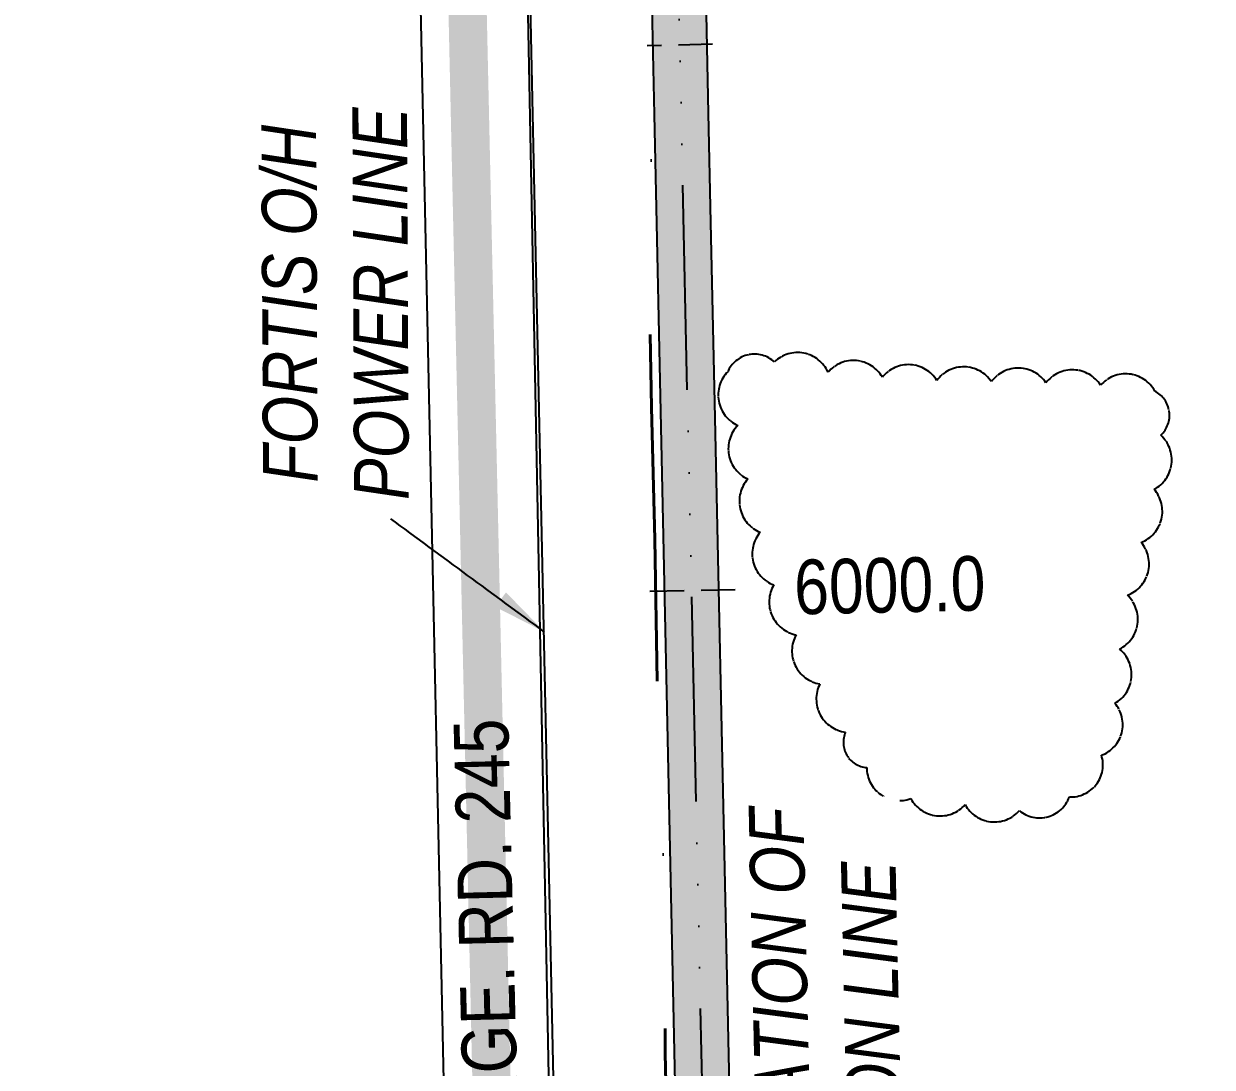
# Model space of a CAD drawing. Extents: x 88833 to 97610, y 5963373 to 5974710.
# Drawn here: x 95465.4 to 95682.9, y 5968903.6 to 5969094.7 of the extents above; entities that cross this region are included whole.
import ezdxf
from ezdxf.enums import TextEntityAlignment as Align

# ---------------------------------------------------------------- set-up
doc = ezdxf.new("R2010")
doc.units = 0
doc.header["$LTSCALE"] = 5
for name, pattern in [('0', [1, 1, 0]), ('COOP2', [10, 5, -1, 0, -1, 0, -1, 0, -1, 0, -1]), ('DASHDOT', [25.4, 12.7, -6.35, 0, -6.35]), ('foc-TIELINE', [1.875, 1.25, -0.625])]:
    doc.linetypes.add(name, pattern=pattern)
for name, color, linetype in [('AS-POWER', 104, 'foc-POWER'), ('AS-POWER-T', 104, 'Continuous'), ('AS-ROADS', 254, 'Continuous'), ('L-ROAD-T', 7, 'Continuous'), ('L-SEC', 7, 'Continuous'), ('P-APEX RECON-10m BUFFER', 51, 'COOP2'), ('P-APEX RECON-URBAN', 30, 'COOP2'), ('P-APEX RECON-WORK AREA', 104, 'Continuous'), ('P-BUFFER-PURPLE', 187, 'foc-TIELINE'), ('P-BUFFER-PURPLE-T', 187, 'Continuous'), ('T-BUSH', 110, '0')]:
    doc.layers.add(name, color=color, linetype=linetype)
doc.layers.add('AS-RECON EXISTING', color=151, linetype='DASHDOT', lineweight=40)
doc.layers.add('AS-RECON EXISTING-T', color=151, linetype='Continuous', lineweight=40)
doc.styles.add('1.8', font='ARIALN.TTF', dxfattribs={"height": 2})
doc.styles.add('100L', font='ARIALN.TTF', dxfattribs={"height": 10})
doc.styles.add('80CG', font='ARIALN.TTF', dxfattribs={"height": 10})
doc.styles.add('80L', font='ARIALN.TTF', dxfattribs={"height": 10})
doc.styles.add('foc-LtypeFont', font='ARIALN.TTF', dxfattribs={"height": 7.35})
doc.linetypes.add('foc-POWER', pattern='A,6,-1,["P",foc-LtypeFont,S=0.2,R=0,X=-0.625,Y=-0.75],-1.24,4', length=12.24)
doc.dimstyles.new('Compass 5 000', dxfattribs={"dimscale": 5, "dimtxt": 9, "dimasz": 2, "dimexe": 0.2, "dimexo": 0.0625, "dimgap": 0.5, "dimtad": 0, "dimtih": 1, "dimtoh": 1, "dimzin": 0, "dimdsep": 46, "dimtxsty": '80CG', "dimcen": 0.1, "dimse1": 1, "dimse2": 1, "dimclrd": 256, "dimclrt": 256, "dimaunit": 1, "dimadec": 4, "dimazin": 0, "dimtfac": 0.06, "dimtofl": 0, "dimtmove": 0, "dimatfit": 1, "dimfxl": 0.2, "dimtolj": 1, "dimtzin": 0, "dimlwd": -1, "dimarcsym": 0})

msp = doc.modelspace()

# ---------------------------------------------------------------- hatches: boundary and pattern name
at = {"layer": 'P-APEX RECON-10m BUFFER', "transparency": 33554687}
h = msp.add_hatch(color=256, dxfattribs=at)
h.dxf.hatch_style = 1
h.paths.add_polyline_path([(95579.076, 5969153.572), (95556.924, 5969152.785), (95557.031, 5969147.79), (95579.184, 5969148.576), (95579.427, 5969137.422), (95574.432, 5969137.309), (95574.883, 5969117.33), (95579.857, 5969117.443), (95580.701, 5969078.061), (95581.129, 5969058.081), (95581.684, 5969032.214), (95582.112, 5969012.235), (95587.872, 5968743.519), (95582.877, 5968743.412), (95583.257, 5968725.683), (95566.101, 5968724.785), (95566.208, 5968719.788), (95588.355, 5968720.947), (95588.787, 5968700.821), (95581.418, 5968700.43), (95566.641, 5968699.611), (95566.748, 5968694.613), (95581.689, 5968695.441), (95588.894, 5968695.824), (95588.99, 5968691.32), (95583.995, 5968691.213), (95584.424, 5968671.233), (95589.419, 5968671.34), (95589.705, 5968657.992), (95639.053, 5968542.678), (95637.179, 5968541.876), (95639.144, 5968537.283), (95602.025, 5968521.08), (95600.06, 5968525.673), (95581.687, 5968517.812), (95589.549, 5968499.439), (95593.071, 5968500.946), (95595.203, 5968401.457), (95590.208, 5968401.35), (95590.425, 5968391.256), (95573.262, 5968390.818), (95573.476, 5968380.828), (95597.384, 5968381.439), (95597.294, 5968374.108), (95590.465, 5968374.186), (95577.618, 5968375.14), (95573.603, 5968374.903), (95573.71, 5968369.904), (95577.581, 5968370.133), (95590.252, 5968369.192), (95602.228, 5968369.056), (95602.382, 5968381.622), (95610.616, 5968381.798), (95610.188, 5968401.778), (95605.193, 5968401.671), (95602.974, 5968505.183), (95607.922, 5968507.3), (95605.956, 5968511.893), (95643.075, 5968528.097), (95645.04, 5968523.503), (95663.413, 5968531.365), (95655.551, 5968549.738), (95648.239, 5968546.609), (95600.698, 5968657.7), (95644.827, 5968659.243), (95647.649, 5968660.813), (95642.79, 5968669.545), (95642.072, 5968669.145), (95599.492, 5968667.656), (95599.408, 5968671.554), (95604.403, 5968671.661), (95603.975, 5968691.641), (95598.98, 5968691.534), (95598.877, 5968696.354), (95662.16, 5968699.715), (95661.895, 5968704.704), (95598.77, 5968701.352), (95598.29, 5968723.754), (95603.284, 5968723.861), (95602.856, 5968743.84), (95597.861, 5968743.733), (95591.825, 5969025.34), (95591.119, 5969058.295), (95590.691, 5969078.275), (95589.846, 5969117.668), (95594.862, 5969117.782), (95594.411, 5969137.761), (95589.416, 5969137.648), (95588.879, 5969162.396), (95578.889, 5969162.174)])

# ---------------------------------------------------------------- linework, layer by layer
at = {"layer": 'AS-POWER', "flags": 128}
msp.add_lwpolyline([(95565.819, 5968676.508), (95556.784, 5969140.215), (95556.781, 5969159.393)], dxfattribs=at)
at = {"layer": 'AS-ROADS', "const_width": 7, "flags": 128}
msp.add_lwpolyline([(95670.906, 5963393.096), (95651.052, 5964316.405), (95634.466, 5965117.395), (95616.088, 5965910.258), (95601.476, 5966746.266), (95571.822, 5967965.841), (95524.575, 5970082.852)], dxfattribs=at)
at = {"layer": 'L-SEC', "flags": 128}
for points in [[(95573.904, 5968360.841), (95556.754, 5969160.68)], [(95553.805, 5968360.41), (95536.655, 5969160.249)]]:
    msp.add_lwpolyline(points, dxfattribs=at)
at = {"layer": 'P-APEX RECON-WORK AREA', "flags": 128}
msp.add_lwpolyline([(95579.857, 5969117.443), (95580.701, 5969078.061), (95580.701, 5969078.061), (95581.129, 5969058.081), (95581.129, 5969058.081), (95581.684, 5969032.214), (95581.684, 5969032.214), (95582.112, 5969012.235), (95582.112, 5969012.235), (95587.872, 5968743.519)], dxfattribs=at)
at = {"layer": 'P-BUFFER-PURPLE'}
for p, q in [((95591.419, 5969090.905), (95579.432, 5969090.648)), ((95595.559, 5968991.05), (95579.575, 5968990.707))]:
    msp.add_line(p, q, dxfattribs=at)
at = {"layer": 'T-BUSH'}
msp.add_lwpolyline([(95619.624, 5968958.475, 0.5205671), (95627.69, 5968952.792, 0.5205671), (95637.622, 5968951.695, 0.5205671), (95647.553, 5968950.597, 0.5205671), (95656.704, 5968953.101, 0.5205671), (95662.582, 5968960.728, 0.5205671), (95665.045, 5968970.23, 0.5205671), (95665.895, 5968980.186, 0.5205671), (95667.325, 5968990.042, 0.5205671), (95669.849, 5968999.71, 0.5205671), (95672.219, 5969009.407, 0.5205671), (95673.43, 5969019.326, 0.5205671), (95672.341, 5969027.418, 0.5205671), (95662.406, 5969028.483, 0.5205671), (95652.43, 5969028.921, 0.5205671), (95642.441, 5969029.138, 0.5205671), (95632.451, 5969029.355, 0.5205671), (95622.479, 5969029.946, 0.5205671), (95612.538, 5969030.862, 0.5205671), (95602.726, 5969032.75, 0.5205671), (95594.177, 5969030.938, 0.5205671), (95596.024, 5969021.118, 0.5205671), (95597.871, 5969011.298, 0.5205671), (95600.125, 5969001.565, 0.5205671), (95602.625, 5968991.908, 0.5205671), (95606.709, 5968982.789, 0.5205671), (95611.051, 5968973.796, 0.5205671), (95615.751, 5968964.979, 0.5205671)], format="xyb", close=True, dxfattribs=at)

# ---------------------------------------------------------------- texts
at = {"layer": 'L-ROAD-T', "insert": (95544.893, 5968930.677), "char_height": 10, "width": 74.18777, "attachment_point": 2, "rotation": 91.40944, "style": '80L'}
msp.add_mtext('RGE. RD. 245', dxfattribs=at)
at = {"layer": 'P-BUFFER-PURPLE-T', "style": '1.8'}
msp.add_text('6000.0', height=9.992, rotation=1.22789, dxfattribs=at).set_placement((95623.831, 5968991.881), align=Align.MIDDLE_CENTER)

# ---------------------------------------------------------------- leaders
at = {"layer": 'AS-POWER-T', "path_type": 1}
msp.add_leader([(95560.678, 5968983.296), (95532.501, 5969004.046)], dimstyle='Compass 5 000', override={"dimgap": 0.5, "dimtad": 0}, dxfattribs=at)

# ---------------------------------------------------------------- next in the draw order: texts
at = {"layer": 'AS-RECON EXISTING-T', "insert": (95601.577, 5968787.431), "char_height": 10, "attachment_point": 1, "rotation": 91.24816, "style": '100L', "bg_fill": 3, "box_fill_scale": 1.1, "bg_fill_color": 256, "bg_fill_transparency": 0}
msp.add_mtext_dynamic_manual_height_columns('\\pi0.05;{\\fArial Narrow|b0|i1|c0|p34;APPROXIMATE LOCATION OF\\P\\pi10.265;APEX DISTRIBUTION LINE}', width=164.25416, gutter_width=50, heights=[0], dxfattribs=at)

# ---------------------------------------------------------------- next in the draw order: linework, layer by layer
at = {"layer": 'AS-RECON EXISTING', "flags": 128}
msp.add_lwpolyline([(96443.231, 5969962.04), (96378.895, 5969960.67), (95707.631, 5969946.367), (95683.108, 5969945.845), (95666.958, 5969945.501), (95658.251, 5969944.742), (95647.182, 5969944.051), (95634.907, 5969943.889), (95629.932, 5969943.351), (95625.924, 5969942.977), (95623.874, 5969943.133), (95610.951, 5969942.137), (95606.494, 5969942.055), (95597.206, 5969941.361), (95592.419, 5969940.827), (95580.672, 5969940.54), (95576.622, 5969940.421), (95573.364, 5969940.276), (95571.15, 5969939.985), (95567.82, 5969938.808), (95564.052, 5969935.119), (95562.621, 5969932.773), (95561.948, 5969930.363), (95561.786, 5969924.135), (95562.173, 5969914.174), (95562.187, 5969910.496), (95562.128, 5969907.098), (95562.34, 5969894.745), (95562.727, 5969872.318), (95563.018, 5969855.539), (95563.393, 5969834.961), (95563.732, 5969814.918), (95564.05, 5969799.824), (95564.621, 5969772.164), (95565.486, 5969741.995), (95565.922, 5969719.566), (95566.294, 5969699.871), (95567.014, 5969677.875), (95567.767, 5969657.561), (95568.862, 5969632.244), (95569.81, 5969604.099), (95570.425, 5969587.062), (95570.799, 5969574.212), (95571.068, 5969561.331), (95571.191, 5969537.163), (95571.503, 5969524.172), (95571.828, 5969497.671), (95572.272, 5969469.861), (95572.704, 5969437.183), (95573.03, 5969414.452), (95573.181, 5969384.734), (95573.859, 5969349.801), (95575.282, 5969300.739), (95575.992, 5969282.024), (95576.658, 5969258.38), (95577.212, 5969217.497), (95577.689, 5969197.756), (95578.024, 5969182.103), (95578.109, 5969161.018), (95578.591, 5969154.257), (95578.847, 5969148.568), (95579.133, 5969138.78), (95579.419, 5969121.553), (95580.01, 5969083.4), (95580.375, 5969053.719), (95579.931, 5969040.2), (95580.237, 5969024.39), (95580.838, 5969000.326), (95581.404, 5968967.597), (95582.388, 5968942.039), (95582.655, 5968929.362), (95582.743, 5968906.108), (95583.341, 5968880.99), (95584, 5968866.921), (95584.554, 5968845.975), (95585.091, 5968823.058), (95585.121, 5968804.219), (95585.483, 5968783.866), (95585.925, 5968760.369), (95586.09, 5968745.186), (95586.39, 5968716.821), (95585.999, 5968711.113), (95585.791, 5968708.027), (95586.103, 5968701.286), (95586.188, 5968696.666), (95586.746, 5968692.135), (95587.284, 5968688.19), (95587.292, 5968683.349), (95587.254, 5968676.978), (95587.528, 5968665.2), (95587.938, 5968649.758), (95588.371, 5968641.169), (95588.51, 5968629.919), (95587.839, 5968625.769), (95587.73, 5968613.701), (95586.777, 5968600.947), (95587.476, 5968592.711), (95588.45, 5968588.175), (95589.865, 5968579.125), (95590.257, 5968570.24), (95590.053, 5968555.368), (95590.802, 5968547.414), (95591.537, 5968527.404), (95591.965, 5968513.35), (95592.564, 5968490.741), (95593.309, 5968474.151), (95593.292, 5968474.05), (95593.593, 5968452.621), (95594.035, 5968438.563), (95594.692, 5968420.184), (95594.888, 5968411.14), (95594.735, 5968404.051), (95594.875, 5968392.117), (95595.06, 5968384.28), (95595.074, 5968378.717), (95595.199, 5968377.133), (95594.833, 5968368.585), (95593.721, 5968365.84), (95592.395, 5968364.57), (95586.192, 5968364.109), (95580.61, 5968363.412), (95577.442, 5968363.317), (95568.115, 5968364.39), (95548.704, 5968363.799), (95541.992, 5968364.193), (95538.89, 5968363.974), (95536.295, 5968361.846), (95534.018, 5968354.694), (95533.673, 5968349.216), (95534.033, 5968341.479), (95534.225, 5968334.587), (95533.955, 5968326.028), (95534.099, 5968312.181), (95535.078, 5968296.101), (95534.917, 5968288.722), (95535.746, 5968280.188), (95536.421, 5968268.07), (95536.492, 5968259.798), (95536.905, 5968254.266), (95537.189, 5968242.486), (95537.484, 5968235.142), (95537.802, 5968230.114), (95536.6, 5968221.218), (95537.774, 5968202.662), (95537.671, 5968199.92), (95537.905, 5968191.456), (95537.951, 5968174.37), (95537.788, 5968167.173), (95538.028, 5968155.609), (95538.359, 5968142.728), (95538.507, 5968128.389), (95540.179, 5968117.499), (95539.942, 5968108.001), (95540.029, 5968097.506), (95540.28, 5968086.963), (95540.159, 5968074.889), (95541.054, 5968063.437), (95541.385, 5968051.46), (95541.598, 5968036.652), (95541.979, 5968021.67), (95542.146, 5968006.581), (95542.625, 5967991.489), (95542.931, 5967982.32), (95543.16, 5967973.791), (95543.039, 5967970.532), (95543.193, 5967968.874)], dxfattribs=at)
at = {"layer": 'P-APEX RECON-URBAN', "ltscale": 1.5, "flags": 128}
msp.add_lwpolyline([(95604.664, 5963883.775), (95600.688, 5963884.065), (95571.901, 5963891.318), (95550.768, 5963922.089), (95550.576, 5963922.388), (95478.967, 5963996.096), (95465.352, 5964311.406), (95468.839, 5964421.135), (95470.649, 5964475.305), (95620.187, 5964480.377), (95611.989, 5964873.285), (95529.082, 5964871.565), (95526.625, 5964991.535), (95665.381, 5964994.31), (95662.79, 5965117.145), (95662.114, 5965146.983), (95828.828, 5965237.722), (95821.659, 5965434.392), (95656.094, 5965431.226), (95637.653, 5966315.61), (95636.831, 5966360.608), (95631.163, 5966670.767), (95630.418, 5966710.155), (95629.286, 5966773.514), (95573.296, 5966772.481), (95562.209, 5967247.76), (95558.533, 5967405.315), (95555.954, 5967515.885), (95553.815, 5967607.121), (95550.488, 5967748.44), (95549.548, 5967788.356), (95547.114, 5967891.755), (95538.108, 5967891.507), (95535.601, 5967998.025), (95514.647, 5968047.887), (95530.424, 5968091.293), (95528.948, 5968153.973), (95524.05, 5968359.55), (95523.447, 5968384.548), (95600.52, 5968386.516), (95597.793, 5968513.781), (95647.557, 5968535.504), (95594.679, 5968659.067), (95594.153, 5968683.607), (95593.146, 5968730.564), (95586.83, 5969025.233), (95585.973, 5969065.243), (95584.576, 5969130.419), (95583.347, 5969187.024), (95576.228, 5969512.869), (95575.431, 5969547.888), (95567.508, 5969905.416), (95562.187, 5969910.496)], dxfattribs=at)
at = {"layer": 'P-APEX RECON-WORK AREA', "flags": 128}
msp.add_lwpolyline([(95597.861, 5968743.733), (95591.825, 5969025.34), (95591.119, 5969058.295), (95591.119, 5969058.295), (95590.691, 5969078.275), (95590.691, 5969078.275), (95589.846, 5969117.668)], dxfattribs=at)

# ---------------------------------------------------------------- next in the draw order: texts
at = {"layer": 'AS-POWER-T', "insert": (95509.153, 5969007.02), "char_height": 10, "attachment_point": 1, "rotation": 90.26303, "style": '100L', "bg_fill": 3, "box_fill_scale": 1.1, "bg_fill_color": 256, "bg_fill_transparency": 0}
msp.add_mtext_dynamic_manual_height_columns('\\pi3.58;{\\fArial Narrow|b0|i1|c0|p34;FORTIS O/H\\P\\pi0.32626;POWER LINE}', width=72.5352, gutter_width=55, heights=[0], dxfattribs=at)

doc.saveas('drawing.dxf')
